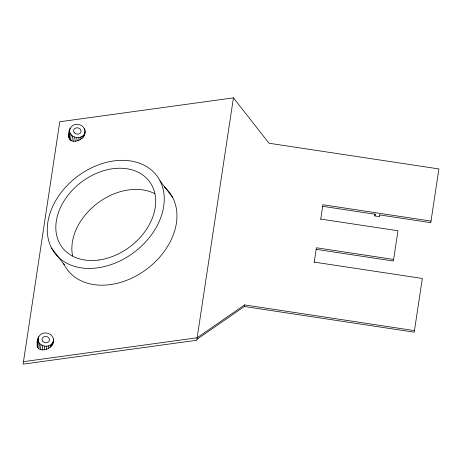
<?xml version="1.0" encoding="UTF-8"?>
<svg xmlns="http://www.w3.org/2000/svg" width="462" height="462" viewBox="0 0 462 462"><rect width="100%" height="100%" fill="white"/><g stroke="black" fill="none" stroke-linecap="round" stroke-linejoin="round"><path stroke-width="0.69" d="M37.133 344.467C36.463 338.692 40.136 331.733 46.754 333.079C51.068 333.564 54.666 337.895 53.269 342.244C52.616 350.45 34.332 353.979 37.665 342.74M68.682 135.845C68.012 130.07 71.685 123.106 78.309 124.451C82.629 124.936 86.221 129.268 84.817 133.628C84.194 141.453 66.765 145.495 69.04 134.696M37.156 346.113L38.167 339.431M38.363 338.109L38.565 336.781M68.705 137.497L69.6 129.799M69.716 130.804L70.12 128.153M37.722 347.574L38.589 341.845L38.046 338.432M69.271 138.958L70.143 133.218L69.606 131.526M38.796 348.752L39.611 343.382L38.589 341.845M70.351 140.13L71.165 134.754L70.143 133.218M40.315 349.555L41.054 344.658L39.611 343.382M71.864 140.933L72.603 136.03L71.165 134.754M42.157 349.942L42.816 345.593L41.054 344.658M73.712 141.32L74.37 136.966L72.603 136.03M44.213 349.873L44.779 346.119L42.816 345.593M75.762 141.256L76.334 137.485L74.37 136.966M46.333 349.364L46.812 346.2C49.873 345.986 52.951 343.936 53.488 340.765M77.887 140.743L78.367 137.566C81.427 137.353 84.5 135.308 85.043 132.144M48.377 348.446L48.776 345.83M79.932 139.824L80.324 137.197M50.208 347.181L50.531 345.033M81.757 138.56L82.086 136.405M51.692 345.657L51.963 343.867M83.241 137.035L83.512 135.239M84.321 129.914L84.5 128.719M52.737 343.971L52.974 342.411M53.326 340.078L53.482 339.039M84.286 135.349L84.523 133.784M85.031 130.411L84.817 133.628M233.437 97.852L196.777 340.246L23.1 364.148L59.76 121.754L233.437 97.852L269.028 143.243L438.9 168.936L430.775 222.667L379.752 214.951M196.916 339.339L244.34 306.502L244.577 304.926L414.449 330.619M314.206 262.318L316.406 247.771L393.618 259.448M320.715 219.294L322.915 204.741L431.011 221.09M379.816 214.518L379.493 216.649L374.861 215.95L375.115 214.247L322.678 206.312M374.861 215.95L375.184 213.814M244.577 304.926L197.153 337.762L23.475 361.665M76.334 137.485L78.367 137.566M44.779 346.119L46.812 346.2M320.743 219.086L397.955 230.763L393.381 261.024L316.17 249.341M314.235 262.116L422.337 278.459L414.212 332.195L244.34 306.502M159.979 180.752A64.033 47.367 -37.2 0 1 97.673 267.845A64.033 47.367 -37.2 0 1 59.627 194.56A64.033 47.367 -37.2 0 1 159.979 180.752L172.684 197.499M51.542 248.019L64.241 264.766M53.251 341.147L53.269 342.244M72.598 255.965A54.666 40.431 -37.2 0 1 97.522 203.205A54.666 40.431 -37.2 0 1 155.007 193.803M164.114 186.787A64.033 47.367 -37.2 0 1 147.32 268.693A64.033 47.367 -37.2 0 1 63.629 263.536M74.365 132.785A3.748 3.165 8.6 0 0 80.775 132.323A3.748 3.165 8.6 0 0 76.819 127.801A3.748 3.165 8.6 0 0 74.365 132.785M42.81 341.412A3.748 3.165 8.6 0 0 49.226 340.95A3.748 3.165 8.6 0 0 45.264 336.428A3.748 3.165 8.6 0 0 42.81 341.412M98.856 260.019A54.666 40.431 -37.2 0 0 152.044 185.672A54.666 40.431 -37.2 0 0 66.378 197.459A54.666 40.431 -37.2 0 0 98.856 260.019"/></g></svg>
